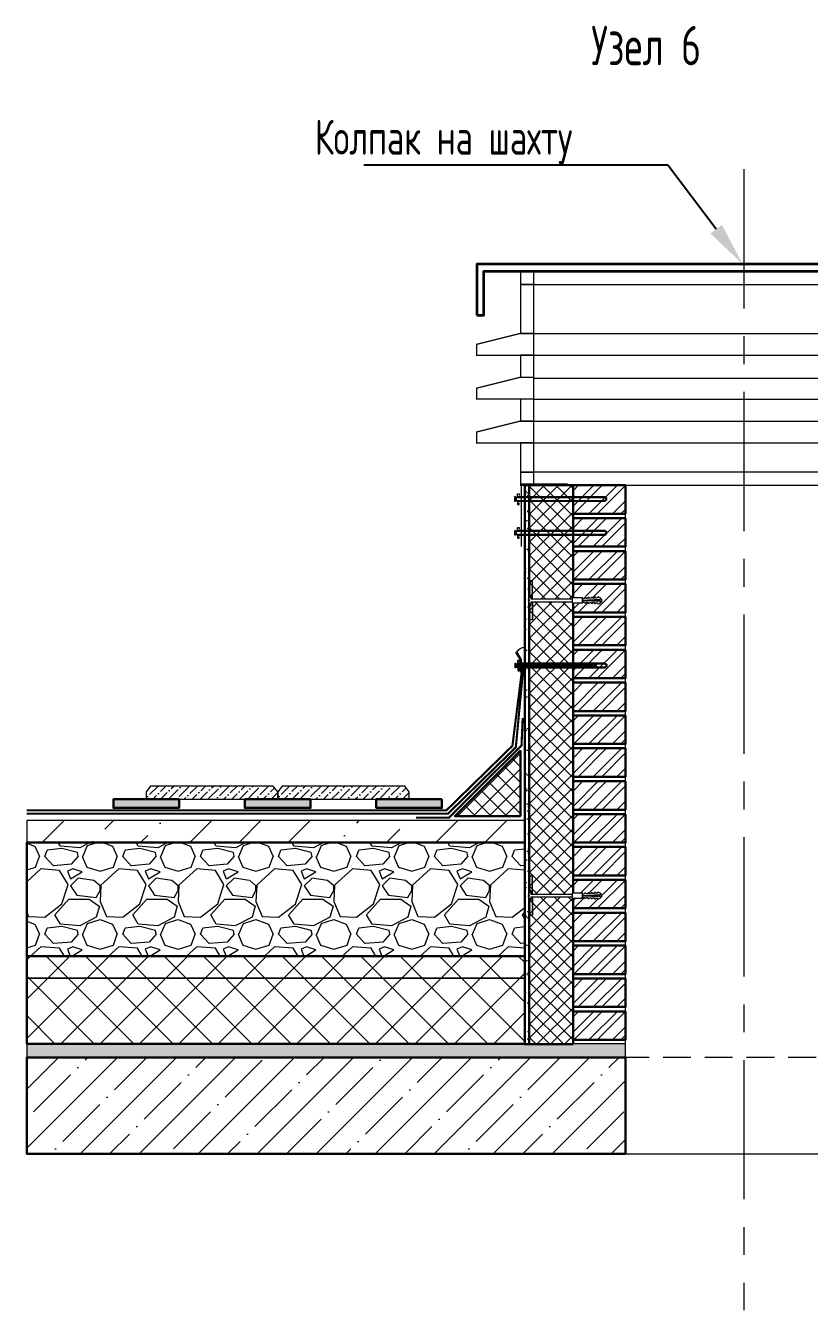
# Model space of a CAD drawing. Header units: millimetres. Extents: x -360149 to 682031, y -35655 to 209517.
# Drawn here: x 586953 to 588741, y 113941 to 116872 of the extents above; entities that cross this region are included whole.
import ezdxf
from ezdxf import colors
from ezdxf.entities.mleader import LeaderData, LeaderLine
from ezdxf.math import Vec2, Vec3

# ---------------------------------------------------------------- set-up
doc = ezdxf.new("R2010")
doc.units = ezdxf.units.MM
doc.header["$MEASUREMENT"] = 0
for name, pattern in [('DASHED2', [9.525, 6.35, -3.175]), ('HIDDEN', [6, 4, -2]), ('осеваяX2', [101.6, 63.5, -12.7, 12.7, -12.7])]:
    doc.linetypes.add(name, pattern=pattern)
doc.layers.get('0').update_dxf_attribs({"color": 250, "lineweight": 9})
for name, color, linetype, lineweight in [('1. АР_Разрез', 7, 'Continuous', 30), ('28. АР_ФАСАД', 7, 'Continuous', 9), ('TN-ГИДРОИЗОЛЯЦИЯ БИТУМАЯ ВЕРХНЯЯ', 32, 'Continuous', 15), ('TN-МЕТАЛЛ КОНСТРУКЦИИ', 162, 'Continuous', 35), ('ТХ', 252, 'Continuous', 20), ('Штриховка в сечении', 7, 'Continuous', 18)]:
    doc.layers.add(name, color=color, linetype=linetype, lineweight=lineweight)
doc.styles.add('ISOCPEUR', font='isocpeur.ttf', dxfattribs={"width": 0.7})

msp = doc.modelspace()

# ---------------------------------------------------------------- hatches: boundary and pattern name
h = msp.add_hatch()
h.set_pattern_fill('NET', color=256, scale=7, angle=45)
h.set_pattern_definition([(45, (185834.391, 3803088.884), (-15.71544821, 15.71544821), []), (135, (185834.391, 3803088.884), (-15.71544821, -15.71544821), [])])
h.paths.add_polyline_path([(588201.72, 115823.29), (588101.72, 115823.29), (588101.72, 114548.29), (588201.72, 114548.29)])
at = {"ltscale": 3}
h = msp.add_hatch(dxfattribs=at)
h.set_pattern_fill('STEEL', color=256, scale=12)
h.set_pattern_definition([(45, (-20357.144, 99248.214), (-26.9407684, 26.9407684), []), (45, (-20357.144, 99267.264), (-26.9407684, 26.9407684), [])])
h.paths.add_polyline_path([(588321.72, 115823.29), (588201.72, 115823.29), (588201.72, 115758.29), (588321.72, 115758.29)])
h = msp.add_hatch(dxfattribs=at)
h.set_pattern_fill('STEEL', color=256, scale=12)
h.set_pattern_definition([(45, (-20357.144, 99163.214), (-26.9407684, 26.9407684), []), (45, (-20357.144, 99182.264), (-26.9407684, 26.9407684), [])])
h.paths.add_polyline_path([(588321.72, 115748.29), (588201.72, 115748.29), (588201.72, 115683.29), (588321.72, 115683.29)])
h = msp.add_hatch(dxfattribs=at)
h.set_pattern_fill('STEEL', color=256, scale=12)
h.set_pattern_definition([(45, (-20357.144, 99098.214), (-26.9407684, 26.9407684), []), (45, (-20357.144, 99117.264), (-26.9407684, 26.9407684), [])])
h.paths.add_polyline_path([(588321.72, 115673.29), (588201.72, 115673.29), (588201.72, 115608.29), (588321.72, 115608.29)])
h = msp.add_hatch(dxfattribs=at)
h.set_pattern_fill('STEEL', color=256, scale=12)
h.set_pattern_definition([(45, (-20357.144, 99013.214), (-26.9407684, 26.9407684), []), (45, (-20357.144, 99032.264), (-26.9407684, 26.9407684), [])])
h.paths.add_polyline_path([(588321.72, 115598.29), (588201.72, 115598.29), (588201.72, 115533.29), (588321.72, 115533.29)])
h = msp.add_hatch(dxfattribs=at)
h.set_pattern_fill('STEEL', color=256, scale=12)
h.set_pattern_definition([(45, (-20357.144, 98938.214), (-26.9407684, 26.9407684), []), (45, (-20357.144, 98957.264), (-26.9407684, 26.9407684), [])])
h.paths.add_polyline_path([(588321.72, 115523.29), (588201.72, 115523.29), (588201.72, 115458.29), (588321.72, 115458.29)])
h = msp.add_hatch(dxfattribs=at)
h.set_pattern_fill('STEEL', color=256, scale=12)
h.set_pattern_definition([(45, (-20357.144, 98873.214), (-26.9407684, 26.9407684), []), (45, (-20357.144, 98892.264), (-26.9407684, 26.9407684), [])])
h.paths.add_polyline_path([(588321.72, 115448.29), (588201.72, 115448.29), (588201.72, 115383.29), (588321.72, 115383.29)])
h = msp.add_hatch(dxfattribs=at)
h.set_pattern_fill('STEEL', color=256, scale=12)
h.set_pattern_definition([(45, (-20357.144, 98788.214), (-26.9407684, 26.9407684), []), (45, (-20357.144, 98807.264), (-26.9407684, 26.9407684), [])])
h.paths.add_polyline_path([(588321.72, 115373.29), (588201.72, 115373.29), (588201.72, 115308.29), (588321.72, 115308.29)])
h = msp.add_hatch(dxfattribs=at)
h.set_pattern_fill('STEEL', color=256, scale=12)
h.set_pattern_definition([(45, (-20357.144, 98723.214), (-26.9407684, 26.9407684), []), (45, (-20357.144, 98742.264), (-26.9407684, 26.9407684), [])])
h.paths.add_polyline_path([(588321.72, 115298.29), (588201.72, 115298.29), (588201.72, 115233.29), (588321.72, 115233.29)])
h = msp.add_hatch(dxfattribs=at)
h.set_pattern_fill('STEEL', color=256, scale=12)
h.set_pattern_definition([(45, (-20357.144, 98638.214), (-26.9407684, 26.9407684), []), (45, (-20357.144, 98657.264), (-26.9407684, 26.9407684), [])])
h.paths.add_polyline_path([(588321.72, 115223.29), (588201.72, 115223.29), (588201.72, 115158.29), (588321.72, 115158.29)])
h = msp.add_hatch()
h.set_pattern_fill('ANSI37', color=256, scale=8, style=0)
h.set_pattern_definition([(45, (428936.215, 20832.196), (-17.9605122, 17.9605122), []), (135, (428936.215, 20832.196), (-17.9605122, -17.9605122), [])])
h.paths.add_polyline_path([(587931.71, 115068.59), (588081.71, 115218.59), (588081.71, 115068.59)])
h = msp.add_hatch()
h.set_pattern_fill('ANSI36', color=256, scale=4, angle=359.76373)
h.set_pattern_definition([(44.763727, (636466.308, 363008.047), (6.8369733, 24.6677202), [31.75, -6.35, 0, -6.35])])
h.paths.add_polyline_path([(587527.69, 115123.9), (587517.69, 115137.24), (587237.69, 115137.24), (587227.69, 115123.9), (587227.69, 115107.24), (587527.69, 115107.24)])
h = msp.add_hatch()
h.set_pattern_fill('ANSI36', color=256, scale=4, angle=359.76373)
h.set_pattern_definition([(44.763727, (636766.308, 363008.047), (6.8369733, 24.6677202), [31.75, -6.35, 0, -6.35])])
h.paths.add_polyline_path([(587827.69, 115123.9), (587817.69, 115137.24), (587537.69, 115137.24), (587527.69, 115123.9), (587527.69, 115107.24), (587827.69, 115107.24)])
h = msp.add_hatch(dxfattribs=at)
h.set_pattern_fill('STEEL', color=256, scale=12)
h.set_pattern_definition([(45, (-20357.144, 98563.214), (-26.9407684, 26.9407684), []), (45, (-20357.144, 98582.264), (-26.9407684, 26.9407684), [])])
h.paths.add_polyline_path([(588321.72, 115148.29), (588201.72, 115148.29), (588201.72, 115083.29), (588321.72, 115083.29)])
h = msp.add_hatch(color=253)
h.dxf.hatch_style = 1
h.paths.add_polyline_path([(587152.69, 115107.24), (587152.69, 115087.24), (587302.69, 115087.24), (587302.69, 115107.24)])
h = msp.add_hatch(color=253)
h.dxf.hatch_style = 1
h.paths.add_polyline_path([(587452.69, 115107.24), (587452.69, 115087.24), (587602.69, 115087.24), (587602.69, 115107.24)])
h = msp.add_hatch(color=253)
h.dxf.hatch_style = 1
h.paths.add_polyline_path([(587752.69, 115107.24), (587752.69, 115087.24), (587902.69, 115087.24), (587902.69, 115107.24)])
h = msp.add_hatch(dxfattribs=at)
h.set_pattern_fill('STEEL', color=256, scale=12)
h.set_pattern_definition([(45, (-20357.144, 98498.214), (-26.9407684, 26.9407684), []), (45, (-20357.144, 98517.264), (-26.9407684, 26.9407684), [])])
h.paths.add_polyline_path([(588321.72, 115073.29), (588201.72, 115073.29), (588201.72, 115008.29), (588321.72, 115008.29)])
h = msp.add_hatch(dxfattribs=at)
h.set_pattern_fill('STEEL', color=256, scale=12)
h.set_pattern_definition([(45, (-20357.144, 98413.214), (-26.9407684, 26.9407684), []), (45, (-20357.144, 98432.264), (-26.9407684, 26.9407684), [])])
h.paths.add_polyline_path([(588321.72, 114998.29), (588201.72, 114998.29), (588201.72, 114933.29), (588321.72, 114933.29)])
h = msp.add_hatch(dxfattribs=at)
h.set_pattern_fill('STEEL', color=256, scale=12)
h.set_pattern_definition([(45, (-20357.144, 98348.214), (-26.9407684, 26.9407684), []), (45, (-20357.144, 98367.264), (-26.9407684, 26.9407684), [])])
h.paths.add_polyline_path([(588321.72, 114923.29), (588201.72, 114923.29), (588201.72, 114858.29), (588321.72, 114858.29)])
h = msp.add_hatch(dxfattribs=at)
h.set_pattern_fill('STEEL', color=256, scale=12)
h.set_pattern_definition([(45, (-20357.144, 98263.214), (-26.9407684, 26.9407684), []), (45, (-20357.144, 98282.264), (-26.9407684, 26.9407684), [])])
h.paths.add_polyline_path([(588321.72, 114848.29), (588201.72, 114848.29), (588201.72, 114783.29), (588321.72, 114783.29)])
h = msp.add_hatch(dxfattribs=at)
h.set_pattern_fill('STEEL', color=256, scale=12)
h.set_pattern_definition([(45, (-20357.144, 98198.214), (-26.9407684, 26.9407684), []), (45, (-20357.144, 98217.264), (-26.9407684, 26.9407684), [])])
h.paths.add_polyline_path([(588321.72, 114773.29), (588201.72, 114773.29), (588201.72, 114708.29), (588321.72, 114708.29)])
at = {"transparency": 33554687}
h = msp.add_hatch(dxfattribs=at)
h.set_pattern_fill('ANSI37', color=256, scale=20, angle=90)
h.set_pattern_definition([(135, (184710.665, 3801297), (-44.9012806, -44.9012806), []), (225, (184710.665, 3801297), (44.9012806, -44.9012806), [])])
h.paths.add_polyline_path([(588091.72, 114549.4), (588091.72, 114749.29), (586954.99, 114749.29), (586954.99, 114549.4)])
at = {"ltscale": 3}
h = msp.add_hatch(dxfattribs=at)
h.set_pattern_fill('STEEL', color=256, scale=12)
h.set_pattern_definition([(45, (-20357.144, 98113.214), (-26.9407684, 26.9407684), []), (45, (-20357.144, 98132.264), (-26.9407684, 26.9407684), [])])
h.paths.add_polyline_path([(588321.72, 114698.29), (588201.72, 114698.29), (588201.72, 114633.29), (588321.72, 114633.29)])
h = msp.add_hatch(dxfattribs=at)
h.set_pattern_fill('STEEL', color=256, scale=12)
h.set_pattern_definition([(45, (-20357.144, 98048.214), (-26.9407684, 26.9407684), []), (45, (-20357.144, 98067.264), (-26.9407684, 26.9407684), [])])
h.paths.add_polyline_path([(588321.72, 114623.29), (588201.72, 114623.29), (588201.72, 114558.29), (588321.72, 114558.29)])
at = {"layer": '28. АР_ФАСАД', "ltscale": 3}
h = msp.add_hatch(dxfattribs=at)
h.set_pattern_fill('ANSI35', color=256, scale=15, style=0)
h.set_pattern_definition([(45, (-21655.31, 78461.68), (-67.351921, 67.351921), []), (45, (-21587.96, 78461.68), (-67.351921, 67.351921), [119.0625, -23.8125, 0, -23.8125])])
h.paths.add_polyline_path([(586954.99, 114518.29), (586954.99, 114298.29), (588321.72, 114298.29), (588321.72, 114518.29)])
at = {"layer": 'Штриховка в сечении', "ltscale": 3, "transparency": 33554636}
h = msp.add_hatch(dxfattribs=at)
h.set_pattern_fill('AR-SAND', color=256, scale=0.7)
h.set_pattern_definition([(37.5, (-19158.45, 101562.77), (-1.1200219, 34.2589266), [0, -27.0256, 0, -30.226, 0, -28.8925]), (7.5, (-19158.45, 101562.77), (31.4666298, 50.177757), [0, -14.5796, 0, -24.3586, 0, -9.3345]), (327.5, (-19180.32, 101562.77), (55.3694659, 0.100603), [0, -8.89, 0, -32.004, 0, -41.783]), (317.5, (-19180.32, 101562.77), (53.4489517, 15.6050526), [0, -4.445, 0, -20.9804, 0, -24.003])])
h.paths.add_polyline_path([(588101.72, 115823.29), (588091.72, 115823.29), (588091.72, 114548.29), (588101.72, 114548.29)])
at = {"layer": 'Штриховка в сечении', "transparency": 33554636}
h = msp.add_hatch(dxfattribs=at)
h.set_pattern_fill('ANSI36', color=256, scale=25)
h.set_pattern_definition([(45, (566155.76, 218325.584), (42.09495, 154.34815), [198.4375, -39.6875, 0, -39.6875])])
h.paths.add_polyline_path([(588091.72, 115008.29), (588091.72, 115058.29), (586954.99, 115058.29), (586954.99, 115008.29)])
at = {"layer": 'Штриховка в сечении', "lineweight": 5, "transparency": 33554636}
h = msp.add_hatch(dxfattribs=at)
h.set_pattern_fill('GRAVEL', color=256, scale=7)
h.set_pattern_definition([(228.0127875, (184710.133, 3820683.32), (-1422.40000011, -1600.1999999), [23.920501, -2368.133855]), (184.969741, (184694.1315, 3820665.54), (2133.599999156, 177.800010129), [41.04833, -4063.7834225]), (132.5104471, (184653.237, 3820661.984), (1778.00000075, -1955.799999317), [28.943706, -2865.430596]), (267.273689, (184583.8955, 3820617.534), (177.800000372, 3555.999999981), [37.380316, -3700.65062]), (292.83365418, (184582.1175, 3820580.196), (-889.000000074, 2133.599999969), [36.654359, -3628.786542]), (357.273689, (184596.3415, 3820546.414), (-3555.999999981, 177.800000372), [37.380316, -3700.65062]), (37.69424047, (184633.6795, 3820544.636), (-2311.399999898, -1778.000000133), [49.433556, -4893.918072]), (72.25532837, (184672.7955, 3820574.862), (1244.600000335, 3911.599999894), [46.670366, -4620.367962]), (121.42956562, (184687.0195, 3820619.312), (-1422.400000202, 2311.399999876), [37.50691, -3713.188199]), (175.2363583, (184667.461, 3820651.316), (1955.79999997, -177.80000031), [42.81993, -2098.1755865]), (222.3974378, (184624.7895, 3820654.872), (-2133.599999932, -1955.8000000745), [55.375454, -5482.174076]), (138.81407483, (184759.917, 3820615.756), (-1244.599999925, 1066.80000009), [18.900318, -1871.139608]), (171.4692344, (184745.6935, 3820628.202), (2311.400000062, -355.599999597), [35.957739, -3559.82473]), (225, (184710.13, 3820633.54), (-2e-14, -177.8), [25.144654, -226.302518]), (203.1985905, (184697.687, 3820654.872), (889.00000002, 355.59999994), [13.540892, -1340.543566]), (291.8014095, (184685.24, 3820649.538), (-177.80000004, 533.4), [19.149593, -938.332709]), (30.9637565, (184692.353, 3820631.758), (533.40000001, 355.59999998), [31.102376, -1005.640871]), (161.5650512, (184719.023, 3820647.76), (355.6, -177.8), [22.4901, -539.762868]), (16.38954033, (184582.117, 3820649.538), (1778, 533.4), [31.50616, -3119.117867]), (70.34617594, (184612.343, 3820658.428), (-711.200000065, -1955.799999977), [26.431926, -2616.7550975]), (293.1985905, (184719.023, 3820683.32), (-355.59999994, 889.00000002), [27.081607, -1327.002851]), (343.61045967, (184729.691, 3820658.428), (-1778.000000037, 533.399999876), [31.50616, -3119.117867]), (339.4439548, (184582.117, 3820539.302), (-889, 355.6), [30.382464, -1488.741402]), (294.7751406, (184610.565, 3820528.634), (-889.00000106, 1955.79999952), [25.457048, -2520.251537]), (66.8014095, (184720.801, 3820505.52), (355.59999994, 889.00000002), [27.081607, -1327.002851]), (17.35402464, (184731.47, 3820530.412), (-2311.399999954, -711.20000015), [29.804792, -2950.666319]), (69.4439548, (184633.68, 3820505.52), (-355.60000001, -889), [15.191232, -1503.932634]), (101.3099325, (184710.133, 3820505.52), (-177.8, 711.2), [9.066022, -897.5396475]), (165.9637565, (184708.355, 3820514.41), (533.4, -177.8), [36.654359, -696.433821]), (186.00900596, (184672.7955, 3820523.3), (1777.99999999, 177.800000093), [33.96869, -3362.8955404]), (303.6900675, (184692.353, 3820615.756), (-177.8, 355.6), [25.642672, -615.424345]), (353.1572266, (184706.5775, 3820594.42), (3022.600000019, -355.599999842), [44.768973, -4432.1206346]), (60.9453959, (184751.027, 3820589.086), (-711.20000002, -1244.59999999), [18.305577, -1812.257462]), (90, (184759.92, 3820605.09), (-177.8, 177.8), [10.668, -167.132]), (120.25643716, (184669.24, 3820528.634), (711.199999913, -1244.60000005), [24.700687, -2445.375854]), (48.0127875, (184656.793, 3820549.97), (1422.400000117, 1600.199999896), [47.841002, -2344.213354]), (0, (184688.8, 3820585.53), (177.8, 177.8), [46.228, -131.572]), (325.3048465, (184735.025, 3820585.53), (1778.000000674, -1244.599999038), [28.112669, -2783.152171]), (254.0546041, (184758.14, 3820569.528), (-177.79999999, -711.2), [25.888036, -1268.515503]), (207.64597536, (184751.0275, 3820544.636), (-3378.200000124, -1777.999999764), [42.150157, -4172.87251]), (175.42607874, (184713.6895, 3820525.078), (-2311.4, 177.8), [44.592062, -4414.609252])])
h.paths.add_polyline_path([(588091.72, 114749.29), (588091.72, 115008.29), (586954.99, 115008.29), (586954.99, 114749.29)])
at = {"layer": 'Штриховка в сечении', "transparency": 33554636}
h = msp.add_hatch(dxfattribs=at)
h.set_pattern_fill('AR-SAND', color=256, scale=0.3)
h.set_pattern_definition([(37.5, (185461.482, 3808186.337), (-0.48000939, 14.68239712), [0, -11.5824, 0, -12.954, 0, -12.3825]), (7.5, (185461.482, 3808186.337), (13.48569849, 21.50475302), [0, -6.2484, 0, -10.4394, 0, -4.0005]), (327.5, (185452.109, 3808186.337), (23.729771107, 0.04311554), [0, -3.81, 0, -13.716, 0, -17.907]), (317.5, (185452.11, 3808186.337), (22.90669357, 6.6878797), [0, -1.905, 0, -8.9916, 0, -10.287])])
h.paths.add_polyline_path([(588321.73, 114518.29), (588321.7, 114548.29), (586954.99, 114548.29), (586954.99, 114518.29)])

# ---------------------------------------------------------------- linework, layer by layer
at = {"ltscale": 3}
msp.add_line((588321.72, 114518.29), (588321.72, 115823.29), dxfattribs=at)
for p, q in [((588070.33, 115797.4), (588070.33, 115786.2)), ((588070.33, 115720.45), (588070.33, 115709.25)), ((588070.84, 115417.78), (588070.84, 115406.58)), ((588071.52, 115411.66), (588071.52, 115415.16)), ((588071.52, 115415.16), (588075.52, 115415.16)), ((588071.52, 115411.66), (588071.52, 115408.16)), ((588071.52, 115411.66), (588075.52, 115411.66)), ((588071.52, 115408.16), (588074.61, 115408.16)), ((588071.52, 115408.16), (588075.52, 115408.16)), ((588071.52, 115408.16), (588075.52, 115408.16)), ((588075.52, 115411.66), (588075.52, 115416.16)), ((588075.52, 115416.16), (588076.52, 115416.16)), ((588075.52, 115411.66), (588075.52, 115407.16)), ((588075.52, 115407.16), (588076.49, 115407.16)), ((588076.52, 115416.16), (588076.49, 115407.16)), ((588076.49, 115408.16), (588077.52, 115404.91)), ((588076.52, 115415.16), (588077.52, 115418.41)), ((588078.02, 115418.41), (588077.52, 115418.41)), ((588077.52, 115418.41), (588077.52, 115404.91)), ((588078.02, 115404.91), (588077.52, 115404.91)), ((588078.02, 115418.41), (588078.02, 115404.91)), ((588078.02, 115418.21), (588080.02, 115418.21)), ((588078.02, 115418.21), (588080.02, 115418.21)), ((588078.02, 115405.11), (588080.02, 115405.11)), ((588080.02, 115419.35), (588080.02, 115403.97)), ((588081.68, 115419.36), (588081.68, 115403.99)), ((588255.38, 115413.16), (588081.68, 115413.16)), ((588255.38, 115410.16), (588081.68, 115410.16)), ((588256.38, 115411.66), (588255.38, 115413.16)), ((588255.38, 115410.16), (588256.38, 115411.66))]:
    msp.add_line(p, q)
at = {"ltscale": 3, "const_width": 3}
for points in [[(588112.06, 116281.62), (588082.06, 116281.62), (588082.06, 116311.62), (588112.06, 116311.62)], [(588112.06, 116169.85), (588082.06, 116169.85), (587982.06, 116144.85), (587982.06, 116119.85), (588112.06, 116119.85)], [(588112.06, 116069.85), (588082.06, 116069.85), (587982.06, 116044.85), (587982.06, 116019.85), (588112.06, 116019.85)], [(588112.06, 115969.85), (588082.06, 115969.85), (587982.06, 115944.85), (587982.06, 115919.85), (588112.06, 115919.85)], [(588112.06, 115823.29), (588082.06, 115823.29), (588082.06, 115853.29), (588112.06, 115853.29)]]:
    msp.add_lwpolyline(points, close=True, dxfattribs=at)
at = {"ltscale": 3}
for points in [[(588082.06, 116169.85), (589095.54, 116169.85), (589095.54, 116311.62), (588082.06, 116311.62)], [(588082.06, 116311.62), (588082.06, 116281.62), (589095.54, 116281.62), (589095.54, 116311.62)], [(588112.06, 116281.62), (588082.06, 116281.62), (588082.06, 116169.85), (588112.06, 116169.85)], [(588112.06, 116119.85), (588082.06, 116119.85), (588082.06, 116069.85), (588112.06, 116069.85)], [(588112.06, 116019.85), (588082.06, 116019.85), (588082.06, 115969.85), (588112.06, 115969.85)], [(588112.06, 115919.85), (588082.06, 115919.85), (588082.06, 115853.29), (588112.06, 115853.29)], [(588082.06, 115853.29), (588082.06, 115823.29), (589095.54, 115823.29), (589095.54, 115853.29)]]:
    msp.add_lwpolyline(points, close=True, dxfattribs=at)
for points in [[(588112.06, 116119.85), (589065.54, 116119.85)], [(588112.06, 116067.46), (589065.54, 116067.46)], [(588112.06, 116019.85), (589065.54, 116019.85)], [(588112.06, 115969.85), (589065.54, 115969.85)], [(588112.06, 115919.85), (589065.54, 115919.85)], [(588075.15, 115796.8), (588075.15, 115803.82), (588078.52, 115803.82), (588078.52, 115800.31)], [(588075.15, 115786.8), (588075.15, 115779.77), (588078.52, 115779.77), (588078.52, 115783.29)], [(588075.15, 115719.85), (588075.15, 115726.88), (588078.52, 115726.88), (588078.52, 115723.37)], [(588075.15, 115709.85), (588075.15, 115702.83), (588078.52, 115702.83), (588078.52, 115706.34)], [(588075.66, 115417.18), (588075.66, 115424.2), (588079.04, 115424.2), (588079.04, 115420.69)], [(588075.66, 115407.18), (588075.66, 115400.15), (588079.04, 115400.15), (588079.04, 115403.67)]]:
    msp.add_lwpolyline(points, dxfattribs=at)
at = {"lineweight": 30, "ltscale": 3}
msp.add_lwpolyline([(588101.72, 115823.29), (588091.72, 115823.29), (588091.72, 114548.29), (588101.72, 114548.29)], close=True, dxfattribs=at)
for points in [[(588069.14, 115786.2), (588069.14, 115797.4), (588070.33, 115797.4), (588072.14, 115794.8), (588072.14, 115788.8), (588070.33, 115786.2)], [(588069.14, 115709.25), (588069.14, 115720.45), (588070.33, 115720.45), (588072.14, 115717.85), (588072.14, 115711.85), (588070.33, 115709.25)], [(588073.16, 115442.77), (588083.68, 115425.66), (588083.68, 115397.17), (588081.68, 115397.17), (588081.68, 115425.1), (588071.45, 115441.73)], [(588069.66, 115406.58), (588069.66, 115417.78), (588070.84, 115417.78), (588072.66, 115415.18), (588072.66, 115409.18), (588070.84, 115406.58)]]:
    msp.add_lwpolyline(points, close=True)
for points in [[(588072.14, 115788.8), (588273.53, 115788.8), (588277.04, 115790.92), (588277.04, 115792.68), (588273.53, 115794.8), (588072.14, 115794.8)], [(588075.15, 115786.8), (588274.09, 115786.8), (588279.04, 115789.79), (588279.04, 115793.81), (588274.09, 115796.8), (588075.15, 115796.8)], [(588072.14, 115711.85), (588273.53, 115711.85), (588277.04, 115713.97), (588277.04, 115715.74), (588273.53, 115717.85), (588072.14, 115717.85)], [(588075.15, 115709.85), (588274.09, 115709.85), (588279.04, 115712.84), (588279.04, 115716.87), (588274.09, 115719.85), (588075.15, 115719.85)], [(588072.66, 115409.18), (588274.05, 115409.18), (588277.56, 115411.3), (588277.56, 115413.06), (588274.05, 115415.18), (588072.66, 115415.18)], [(588075.66, 115407.18), (588274.6, 115407.18), (588279.56, 115410.17), (588279.56, 115414.19), (588274.6, 115417.18), (588075.66, 115417.18)], [(588321.72, 114298.29), (588851.79, 114298.29)]]:
    msp.add_lwpolyline(points)
msp.add_lwpolyline([(588073.16, 115442.77, -0.2629337), (588091.72, 115454.07)], format="xyb")
at = {"lineweight": 30}
for points in [[(588081.71, 115218.59), (588081.71, 115068.59), (587931.71, 115068.59)], [(587302.69, 115107.24), (587152.69, 115107.24), (587152.69, 115087.24), (587302.69, 115087.24)], [(587602.69, 115107.24), (587452.69, 115107.24), (587452.69, 115087.24), (587602.69, 115087.24)], [(587902.69, 115107.24), (587752.69, 115107.24), (587752.69, 115087.24), (587902.69, 115087.24)]]:
    msp.add_lwpolyline(points, close=True, dxfattribs=at)
at = {"lineweight": 18}
for points in [[(587517.69, 115137.24), (587237.69, 115137.24), (587227.69, 115123.9), (587227.69, 115107.24), (587527.69, 115107.24), (587527.69, 115123.9)], [(587817.69, 115137.24), (587537.69, 115137.24), (587527.69, 115123.9), (587527.69, 115107.24), (587827.69, 115107.24), (587827.69, 115123.9)]]:
    msp.add_lwpolyline(points, close=True, dxfattribs=at)
at = {"transparency": 33554687}
msp.add_lwpolyline([(586954.99, 114699.29), (588091.72, 114699.29), (588091.72, 114699.29), (586954.99, 114699.29)], close=True, dxfattribs=at)
at = {"linetype": 'DASHED2', "ltscale": 10}
msp.add_lwpolyline([(588321.72, 114298.29), (588851.79, 114298.29), (588851.79, 114518.29), (588321.72, 114518.29)], close=True, dxfattribs=at)
at = {"ltscale": 100}
for centre, start, end in [((588080.85, 115419.27), 6.23141, 174.76196), ((588080.85, 115404.05), 185.73473, 354.26527)]:
    msp.add_arc(centre, 0.833, start, end, dxfattribs=at)
at = {"layer": '1. АР_Разрез'}
for points in [[(588321.72, 115823.29), (588201.72, 115823.29), (588201.72, 115758.29), (588321.72, 115758.29)], [(588321.72, 115748.29), (588201.72, 115748.29), (588201.72, 115683.29), (588321.72, 115683.29)], [(588321.72, 115673.29), (588201.72, 115673.29), (588201.72, 115608.29), (588321.72, 115608.29)], [(588321.72, 115598.29), (588201.72, 115598.29), (588201.72, 115533.29), (588321.72, 115533.29)], [(588321.72, 115523.29), (588201.72, 115523.29), (588201.72, 115458.29), (588321.72, 115458.29)], [(588321.72, 115448.29), (588201.72, 115448.29), (588201.72, 115383.29), (588321.72, 115383.29)], [(588321.72, 115373.29), (588201.72, 115373.29), (588201.72, 115308.29), (588321.72, 115308.29)], [(588321.72, 115298.29), (588201.72, 115298.29), (588201.72, 115233.29), (588321.72, 115233.29)], [(588321.72, 115223.29), (588201.72, 115223.29), (588201.72, 115158.29), (588321.72, 115158.29)], [(588321.72, 115148.29), (588201.72, 115148.29), (588201.72, 115083.29), (588321.72, 115083.29)], [(588321.72, 115073.29), (588201.72, 115073.29), (588201.72, 115008.29), (588321.72, 115008.29)], [(588321.72, 114998.29), (588201.72, 114998.29), (588201.72, 114933.29), (588321.72, 114933.29)], [(588321.72, 114923.29), (588201.72, 114923.29), (588201.72, 114858.29), (588321.72, 114858.29)], [(588321.72, 114848.29), (588201.72, 114848.29), (588201.72, 114783.29), (588321.72, 114783.29)], [(588321.72, 114773.29), (588201.72, 114773.29), (588201.72, 114708.29), (588321.72, 114708.29)], [(588321.72, 114698.29), (588201.72, 114698.29), (588201.72, 114633.29), (588321.72, 114633.29)], [(588321.72, 114623.29), (588201.72, 114623.29), (588201.72, 114558.29), (588321.72, 114558.29)]]:
    msp.add_lwpolyline(points, close=True, dxfattribs=at)
at = {"layer": 'TN-ГИДРОИЗОЛЯЦИЯ БИТУМАЯ ВЕРХНЯЯ', "color": 0, "linetype": 'HIDDEN', "ltscale": 10, "const_width": 4.79}
for points in [[(586954.99, 115073.98), (587916.09, 115073.98), (588071.22, 115225.58), (588089.38, 115418.51)], [(586954.99, 115081.87), (587912.88, 115081.87), (588063.39, 115228.95), (588086.72, 115413.16)], [(587843.06, 115065.34), (587918.67, 115065.34), (588084.21, 115229.84), (588086.83, 115292.3)]]:
    msp.add_lwpolyline(points, dxfattribs=at)
at = {"layer": 'TN-МЕТАЛЛ КОНСТРУКЦИИ', "color": 0}
msp.add_lwpolyline([(587982.06, 116211.69), (587998.32, 116211.69), (587998.32, 116311.62), (589179.28, 116311.62), (589179.28, 116211.69), (589195.54, 116211.69), (589195.54, 116327.89), (587982.06, 116327.89)], close=True, dxfattribs=at)
at = {"layer": 'TN-МЕТАЛЛ КОНСТРУКЦИИ', "color": 0, "const_width": 3}
msp.add_lwpolyline([(588083.56, 115683.48), (588083.56, 115826.37), (588189.15, 115826.37)], dxfattribs=at)
at = {"layer": 'ТХ', "color": 18, "linetype": 'осеваяX2', "lineweight": 5, "ltscale": 5, "true_color": 0x000000}
msp.add_line((588591.3, 116544.23), (588591.36, 113941.31), dxfattribs=at)
at = {"layer": 'Штриховка в сечении', "lineweight": 30}
for points in [[(588201.72, 114548.29), (588201.72, 115823.29), (588101.72, 115823.29), (588101.72, 114548.29)], [(588091.72, 115008.29), (586954.99, 115008.29), (586954.99, 114749.29), (588091.72, 114749.29)], [(588091.72, 114749.29), (586954.99, 114749.29), (586954.99, 114549.4), (588091.72, 114549.4)], [(588321.72, 114518.29), (586954.99, 114518.29), (586954.99, 114298.29), (588321.72, 114298.29)]]:
    msp.add_lwpolyline(points, close=True, dxfattribs=at)
at = {"layer": 'Штриховка в сечении'}
msp.add_lwpolyline([(588091.72, 115058.29), (586954.99, 115058.29), (586954.99, 115008.29), (588091.72, 115008.29)], close=True, dxfattribs=at)
at = {"layer": 'Штриховка в сечении', "lineweight": 13}
msp.add_lwpolyline([(586954.99, 114518.29), (588321.72, 114518.29), (588321.72, 114549.4), (586954.99, 114549.4)], close=True, dxfattribs=at)

# ---------------------------------------------------------------- texts
at = {"insert": (588243.21, 116871.46), "char_height": 120, "width": 1628.8724, "attachment_point": 1, "style": 'ISOCPEUR'}
msp.add_mtext('{\\H0.75x;Узел 6}', dxfattribs=at)

# ---------------------------------------------------------------- leaders
ml = msp.add_multileader_mtext('Standard')
ml.set_content('Колпак на шахту', color=256, style='ISOCPEUR')
ml.set_leader_properties()
ml.build(insert=Vec2(0, 0))
ml.multileader.update_dxf_attribs({"text_left_attachment_type": 5, "text_right_attachment_type": 6, "dogleg_length": 60.19, "arrow_head_size": 100})
ctx = ml.context
ctx.base_point, ctx.char_height, ctx.arrow_head_size, ctx.landing_gap_size, ctx.plane_origin = Vec3(587739.25, 116553.45), 80, 100, 4, Vec3(590552.93, 122050.92)
ctx.left_attachment, ctx.right_attachment = 5, 6
notes = []
notes.append((ctx, [(1, (1, 1, 0), (588417.84, 116553.45), (-1, 0), 60.19, [(0, [(588588.8, 116327.89)], 0, [])])]))
ctx.mtext.insert, ctx.mtext.width, ctx.mtext.defined_height, ctx.mtext.flow_direction = Vec3(587612.45, 116657.45), 1413.1285, 136.9, 5
for ctx, leaders in notes:
    for number, flags, end, landing, length, lines in leaders:
        leader = LeaderData()
        leader.index, (leader.has_last_leader_line, leader.has_dogleg_vector, leader.attachment_direction) = number, flags
        leader.last_leader_point, leader.dogleg_vector, leader.dogleg_length = Vec3(end), Vec3(landing), length
        for number, points, colour, breaks in lines:
            line = LeaderLine()
            line.index, line.vertices, line.color, line.breaks = number, Vec3.list(points), colors.encode_raw_color(colour), breaks
            leader.lines.append(line)
        ctx.leaders.append(leader)

# ---------------------------------------------------------------- next in the draw order: wipeouts: each hides what was drawn before it
at = {"lineweight": 0}
for points in [[(588203.67, 115560.77), (588199.92, 115564.52), (588105.37, 115564.52), (588105.37, 115569.87), (588104.47, 115569.87), (588102.64, 115568), (588101.38, 115565.88), (588100.13, 115562.7), (588100.02, 115561.66), (588102.69, 115561.66), (588102.69, 115559.88), (588100.02, 115559.88), (588100.13, 115558.84), (588101.38, 115555.66), (588102.64, 115553.54), (588104.47, 115551.67), (588105.37, 115551.67), (588105.37, 115557.02), (588199.92, 115557.02)], [(588203.67, 114887.14), (588199.92, 114890.88), (588105.37, 114890.88), (588105.37, 114896.23), (588104.47, 114896.23), (588102.64, 114894.36), (588101.38, 114892.25), (588100.13, 114889.07), (588100.02, 114888.03), (588102.69, 114888.03), (588102.69, 114886.24), (588100.02, 114886.24), (588100.13, 114885.2), (588101.38, 114882.02), (588102.64, 114879.91), (588104.47, 114878.04), (588105.37, 114878.04), (588105.37, 114883.39), (588199.92, 114883.39)]]:
    msp.add_wipeout(points, dxfattribs=at)

# ---------------------------------------------------------------- next in the draw order: hatches: boundary and pattern name
h = msp.add_hatch(color=256)
h.paths.add_polyline_path([(588101.8, 115516.18), (588108.93, 115516.18), (588108.93, 115556.13), (588106.26, 115556.13), (588106.26, 115549), (588101.8, 115549)])
h.paths.add_polyline_path([(588101.8, 115572.54), (588106.26, 115572.54), (588106.26, 115565.41), (588108.93, 115565.41), (588108.93, 115605.36), (588101.8, 115605.36)])
h = msp.add_hatch(color=256)
h.paths.add_polyline_path([(588101.8, 114842.55), (588108.93, 114842.55), (588108.93, 114882.5), (588106.26, 114882.5), (588106.26, 114875.37), (588101.8, 114875.37)])
h.paths.add_polyline_path([(588101.8, 114898.91), (588106.26, 114898.91), (588106.26, 114891.77), (588108.93, 114891.77), (588108.93, 114931.72), (588101.8, 114931.72)])

# ---------------------------------------------------------------- next in the draw order: linework, layer by layer
for points in [[(588106.26, 115565.41), (588108.93, 115565.41), (588108.93, 115605.36), (588101.8, 115605.36), (588101.8, 115572.54), (588106.26, 115572.54)], [(588106.26, 115556.13), (588108.93, 115556.13), (588108.93, 115516.18), (588101.8, 115516.18), (588101.8, 115549), (588106.26, 115549)], [(588106.26, 114891.77), (588108.93, 114891.77), (588108.93, 114931.72), (588101.8, 114931.72), (588101.8, 114898.91), (588106.26, 114898.91)], [(588106.26, 114882.5), (588108.93, 114882.5), (588108.93, 114842.55), (588101.8, 114842.55), (588101.8, 114875.37), (588106.26, 114875.37)]]:
    msp.add_lwpolyline(points, close=True)

# ---------------------------------------------------------------- next in the draw order: wipeouts: each hides what was drawn before it
for points in [[(588199.92, 115566.39), (588199.92, 115555.15), (588223.33, 115555.15), (588223.33, 115566.39)], [(588199.92, 114892.75), (588199.92, 114881.52), (588223.33, 114881.52), (588223.33, 114892.75)]]:
    msp.add_wipeout(points, dxfattribs=at)

# ---------------------------------------------------------------- next in the draw order: linework, layer by layer
for points in [[(588100.02, 115561.66), (588100.13, 115562.7), (588101.38, 115565.88), (588102.64, 115568), (588104.47, 115569.87), (588105.37, 115569.87), (588105.37, 115564.52), (588199.92, 115564.52), (588199.92, 115557.02), (588105.37, 115557.02), (588105.37, 115551.67), (588104.47, 115551.67), (588102.64, 115553.54), (588101.38, 115555.66), (588100.13, 115558.84), (588100.02, 115559.88), (588102.69, 115559.88), (588102.69, 115561.66), (588100.02, 115561.66)], [(588100.02, 114888.03), (588100.13, 114889.07), (588101.38, 114892.25), (588102.64, 114894.36), (588104.47, 114896.23), (588105.37, 114896.23), (588105.37, 114890.88), (588199.92, 114890.88), (588199.92, 114883.39), (588105.37, 114883.39), (588105.37, 114878.04), (588104.47, 114878.04), (588102.64, 114879.91), (588101.38, 114882.02), (588100.13, 114885.2), (588100.02, 114886.24), (588102.69, 114886.24), (588102.69, 114888.03), (588100.02, 114888.03)]]:
    msp.add_lwpolyline(points, close=True)

# ---------------------------------------------------------------- next in the draw order: wipeouts: each hides what was drawn before it
for points in [[(588223.33, 115555.15), (588224.37, 115556.97), (588228.11, 115556.78), (588228.01, 115554.91), (588230.81, 115554.76), (588231.85, 115556.58), (588235.59, 115556.39), (588235.49, 115554.51), (588238.29, 115554.37), (588239.33, 115556.19), (588243.07, 115555.99), (588242.97, 115554.12), (588245.77, 115553.98), (588246.81, 115555.8), (588250.55, 115555.6), (588250.45, 115553.73), (588253.25, 115553.58), (588254.29, 115555.4), (588258.03, 115555.21), (588257.93, 115553.34), (588260.73, 115553.19), (588264.1, 115554.89), (588264.3, 115558.63), (588223.48, 115560.77), (588264.3, 115562.91), (588264.1, 115566.65), (588260.73, 115568.35), (588257.93, 115568.2), (588258.03, 115566.33), (588254.29, 115566.13), (588253.25, 115567.96), (588250.45, 115567.81), (588250.55, 115565.94), (588246.81, 115565.74), (588245.77, 115567.56), (588242.97, 115567.42), (588243.07, 115565.55), (588239.33, 115565.35), (588238.29, 115567.17), (588235.49, 115567.02), (588235.59, 115565.15), (588231.85, 115564.96), (588230.81, 115566.78), (588228.01, 115566.63), (588228.11, 115564.76), (588224.37, 115564.57), (588223.33, 115566.39)], [(588223.33, 114881.52), (588224.37, 114883.34), (588228.11, 114883.14), (588228.01, 114881.27), (588230.81, 114881.13), (588231.85, 114882.95), (588235.59, 114882.75), (588235.49, 114880.88), (588238.29, 114880.73), (588239.33, 114882.56), (588243.07, 114882.36), (588242.97, 114880.49), (588245.77, 114880.34), (588246.81, 114882.16), (588250.55, 114881.97), (588250.45, 114880.1), (588253.25, 114879.95), (588254.29, 114881.77), (588258.03, 114881.58), (588257.93, 114879.71), (588260.73, 114879.56), (588264.1, 114881.26), (588264.3, 114885), (588223.48, 114887.14), (588264.3, 114889.28), (588264.1, 114893.02), (588260.73, 114894.71), (588257.93, 114894.57), (588258.03, 114892.7), (588254.29, 114892.5), (588253.25, 114894.32), (588250.45, 114894.18), (588250.55, 114892.31), (588246.81, 114892.11), (588245.77, 114893.93), (588242.97, 114893.78), (588243.07, 114891.91), (588239.33, 114891.72), (588238.29, 114893.54), (588235.49, 114893.39), (588235.59, 114891.52), (588231.85, 114891.33), (588230.81, 114893.15), (588228.01, 114893), (588228.11, 114891.13), (588224.37, 114890.93), (588223.33, 114892.75)]]:
    msp.add_wipeout(points, dxfattribs=at)

# ---------------------------------------------------------------- next in the draw order: wipeouts: each hides what was drawn before it
for points in [[(588264.3, 115562.91), (588223.48, 115560.77), (588264.3, 115558.63), (588264.22, 115557.02), (588265.47, 115557.02), (588267.34, 115557.96), (588267.34, 115563.58), (588265.47, 115564.52), (588264.22, 115564.52)], [(588264.3, 114889.28), (588223.48, 114887.14), (588264.3, 114885), (588264.22, 114883.39), (588265.47, 114883.39), (588267.34, 114884.33), (588267.34, 114889.95), (588265.47, 114890.88), (588264.22, 114890.88)]]:
    msp.add_wipeout(points, dxfattribs=at)

# ---------------------------------------------------------------- next in the draw order: linework, layer by layer
for points in [[(588199.92, 115566.39), (588199.92, 115555.15), (588223.33, 115555.15), (588223.33, 115566.39), (588199.92, 115566.39)], [(588223.33, 115555.15), (588224.37, 115556.97), (588228.11, 115556.78), (588228.01, 115554.91), (588230.81, 115554.76), (588231.85, 115556.58), (588235.59, 115556.39), (588235.49, 115554.51), (588238.29, 115554.37), (588239.33, 115556.19), (588243.07, 115555.99), (588242.97, 115554.12), (588245.77, 115553.98), (588246.81, 115555.8), (588250.55, 115555.6), (588250.45, 115553.73), (588253.25, 115553.58), (588254.29, 115555.4), (588258.03, 115555.21), (588257.93, 115553.34), (588260.73, 115553.19), (588264.1, 115554.89), (588264.3, 115558.63), (588223.48, 115560.77), (588264.3, 115562.91), (588264.1, 115566.65), (588260.73, 115568.35), (588257.93, 115568.2), (588258.03, 115566.33), (588254.29, 115566.13), (588253.25, 115567.96), (588250.45, 115567.81), (588250.55, 115565.94), (588246.81, 115565.74), (588245.77, 115567.56), (588242.97, 115567.42), (588243.07, 115565.55), (588239.33, 115565.35), (588238.29, 115567.17), (588235.49, 115567.02), (588235.59, 115565.15), (588231.85, 115564.96), (588230.81, 115566.78), (588228.01, 115566.63), (588228.11, 115564.76), (588224.37, 115564.57), (588223.33, 115566.39)], [(588264.3, 115562.91), (588223.48, 115560.77), (588264.3, 115558.63), (588264.22, 115557.02), (588265.47, 115557.02), (588267.34, 115557.96), (588267.34, 115563.58), (588265.47, 115564.52), (588264.22, 115564.52)], [(588199.92, 114892.75), (588199.92, 114881.52), (588223.33, 114881.52), (588223.33, 114892.75), (588199.92, 114892.75)], [(588223.33, 114881.52), (588224.37, 114883.34), (588228.11, 114883.14), (588228.01, 114881.27), (588230.81, 114881.13), (588231.85, 114882.95), (588235.59, 114882.75), (588235.49, 114880.88), (588238.29, 114880.73), (588239.33, 114882.56), (588243.07, 114882.36), (588242.97, 114880.49), (588245.77, 114880.34), (588246.81, 114882.16), (588250.55, 114881.97), (588250.45, 114880.1), (588253.25, 114879.95), (588254.29, 114881.77), (588258.03, 114881.58), (588257.93, 114879.71), (588260.73, 114879.56), (588264.1, 114881.26), (588264.3, 114885), (588223.48, 114887.14), (588264.3, 114889.28), (588264.1, 114893.02), (588260.73, 114894.71), (588257.93, 114894.57), (588258.03, 114892.7), (588254.29, 114892.5), (588253.25, 114894.32), (588250.45, 114894.18), (588250.55, 114892.31), (588246.81, 114892.11), (588245.77, 114893.93), (588242.97, 114893.78), (588243.07, 114891.91), (588239.33, 114891.72), (588238.29, 114893.54), (588235.49, 114893.39), (588235.59, 114891.52), (588231.85, 114891.33), (588230.81, 114893.15), (588228.01, 114893), (588228.11, 114891.13), (588224.37, 114890.93), (588223.33, 114892.75)], [(588264.3, 114889.28), (588223.48, 114887.14), (588264.3, 114885), (588264.22, 114883.39), (588265.47, 114883.39), (588267.34, 114884.33), (588267.34, 114889.95), (588265.47, 114890.88), (588264.22, 114890.88)]]:
    msp.add_lwpolyline(points, close=True)

doc.saveas('drawing.dxf')
